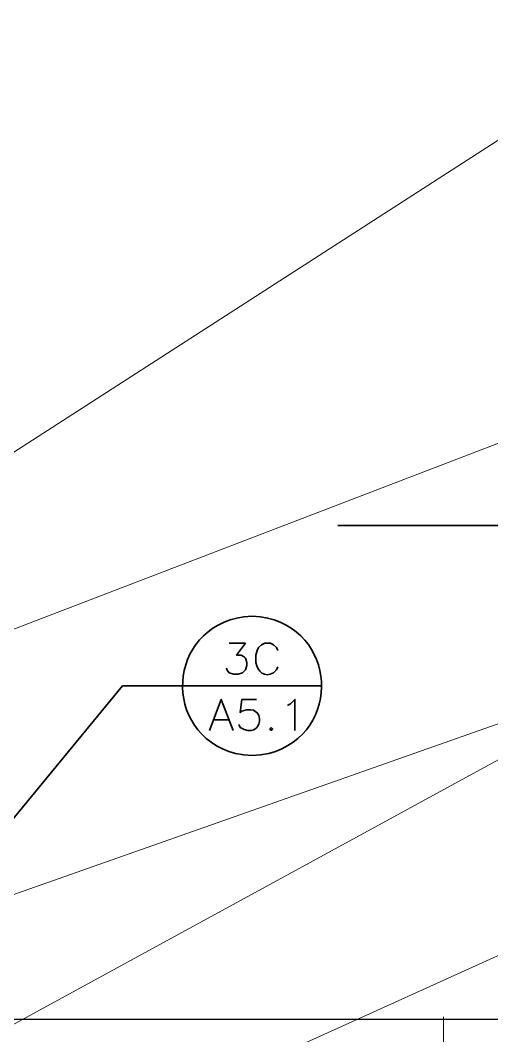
# Model space of a CAD drawing. Header units: inches. Extents: x 5 to 516, y -193 to 129.
# Drawn here: x 93.118 to 95.023, y -189.96 to -185.859 of the extents above; entities that cross this region are included whole.
import ezdxf

# ---------------------------------------------------------------- set-up
doc = ezdxf.new("R2010")
doc.units = ezdxf.units.IN
doc.header["$MEASUREMENT"] = 0
doc.layers.add('Highlight', color=210, linetype='Continuous')
doc.layers.add('PDF8_Geometry', color=7, linetype='Continuous')

msp = doc.modelspace()

# ---------------------------------------------------------------- linework, layer by layer
at = {"layer": 'Highlight'}
msp.add_line((95.1232948, -189.8946721), (85.8407226, -189.8946721), dxfattribs=at)
at = {"layer": 'PDF8_Geometry', "lineweight": 15}
for points in [[(92.5488498, -187.9524502), (95.8021833, -185.8591166), (96.3010723, -185.8591166)], [(92.9355166, -188.3768943), (95.8021836, -187.2791165), (96.3010725, -187.2791165)], [(91.2632934, -190.0324499), (95.8021827, -188.434672), (96.2988496, -188.434672)], [(92.4321823, -190.27245), (95.8021824, -188.4346722), (96.2988493, -188.4346722)], [(94.2588493, -189.9935609), (95.8021827, -189.2946719), (96.3010717, -189.2946719)], [(94.82774, -190.5813388), (94.82774, -190.2591166), (94.9221844, -190.2291166), (94.73774, -190.1968943), (94.82774, -190.1646721), (94.82774, -189.883561)]]:
    msp.add_lwpolyline(points, dxfattribs=at)
at = {"layer": 'PDF8_Geometry', "lineweight": 35}
for points in [[(94.4010726, -187.8991167), (99.4366288, -187.8991167)], [(94.0210731, -188.2680054), (94.0544064, -188.2657832), (94.0888509, -188.2680054)], [(93.9621823, -188.3746722), (94.0277378, -188.3746722), (93.9921823, -188.42245), (94.0099601, -188.42245), (94.0221823, -188.4291166), (94.0277378, -188.4346722), (94.0332934, -188.45245), (94.0332934, -188.4646722), (94.0277378, -188.48245), (94.0155156, -188.4946722), (93.9977378, -188.5002278), (93.9799601, -188.5002278), (93.9621823, -188.4946722), (93.9566267, -188.4880055), (93.9499601, -188.4757833)], [(94.1588489, -188.4046721), (94.1532933, -188.3924499), (94.1410711, -188.3813388), (94.1288489, -188.3746721), (94.1055155, -188.3746721), (94.0932933, -188.3813388), (94.0810711, -188.3924499), (94.0755155, -188.4046721), (94.06996, -188.4224499), (94.06996, -188.4524499)], [(94.1410711, -188.4946721), (94.1532933, -188.4824499), (94.1588489, -188.4702277)], [(93.0755165, -189.1002276), (93.531072, -188.5468942), (93.7732943, -188.5468942), (94.3355166, -188.5468942)], [(93.8821833, -188.7268942), (93.9299611, -188.6013387), (93.9777388, -188.7268942)], [(94.0721835, -188.6013387), (94.0132946, -188.6013387), (94.0066279, -188.654672), (94.0132946, -188.6491165)], [(94.1977396, -188.6257833), (94.2099618, -188.6191166), (94.2277396, -188.6013388), (94.2277396, -188.7268944)], [(93.8999603, -188.684672), (93.9599603, -188.684672)], [(94.0066279, -188.714672), (94.0010724, -188.7024498)], [(94.1221842, -188.8202277), (94.0888509, -188.8257833), (94.0544064, -188.8280055), (94.0210731, -188.8257833), (93.9877397, -188.8202277)]]:
    msp.add_lwpolyline(points, dxfattribs=at)
msp.add_lwpolyline([(94.1321833, -188.714672), (94.1266277, -188.7202275), (94.1321833, -188.7268942), (94.1377388, -188.7202275)], close=True, dxfattribs=at)
for points in [[(93.9877397, -188.8202277), (93.684999, -188.7379499), (93.7106656, -188.312598), (94.0210731, -188.2680054)], [(94.0888509, -188.2680054), (94.3987027, -188.3137647), (94.4242953, -188.7366907), (94.1221842, -188.8202277)], [(94.06996, -188.4524499), (94.0762563, -188.4896351), (94.1044229, -188.5151351), (94.1410711, -188.4946721)], [(94.0132946, -188.6491165), (94.1191835, -188.6096165), (94.0989983, -188.7745795), (94.0066279, -188.714672)]]:
    msp.add_open_spline(points, degree=3, dxfattribs=at)

doc.saveas('drawing.dxf')
